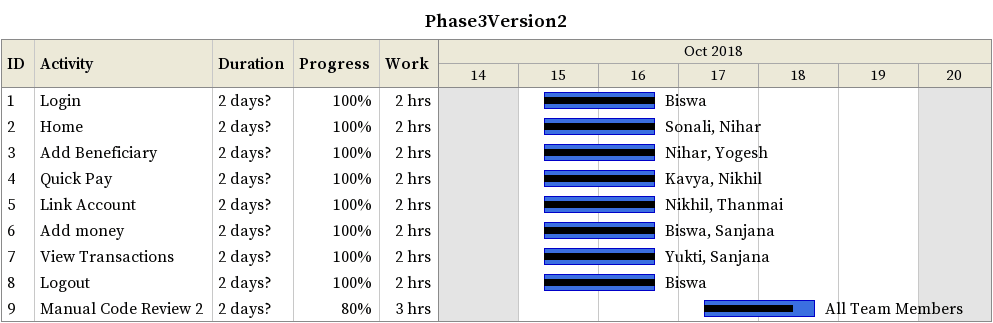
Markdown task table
Phase3Version2

| ID | Task | Duration | Start | Finish | Resources | % complete | Work (h) |
|---|---|---|---|---|---|---|---|
| 1 | Login | 2d? | 2018-10-15 | 2018-10-16 | Biswa | 100 | 2 |
| 2 | Home | 2d? | 2018-10-15 | 2018-10-16 | Sonali, Nihar | 100 | 2 |
| 3 | Add Beneficiary | 2d? | 2018-10-15 | 2018-10-16 | Nihar, Yogesh | 100 | 2 |
| 4 | Quick Pay | 2d? | 2018-10-15 | 2018-10-16 | Kavya, Nikhil | 100 | 2 |
| 5 | Link Account | 2d? | 2018-10-15 | 2018-10-16 | Nikhil, Thanmai | 100 | 2 |
| 6 | Add money | 2d? | 2018-10-15 | 2018-10-16 | Biswa, Sanjana | 100 | 2 |
| 7 | View Transactions | 2d? | 2018-10-15 | 2018-10-16 | Yukti, Sanjana | 100 | 2 |
| 8 | Logout | 2d? | 2018-10-15 | 2018-10-16 | Biswa | 100 | 2 |
| 9 | Manual Code Review 2 | 2d? | 2018-10-17 | 2018-10-18 | All Team Members | 80 | 3 |
